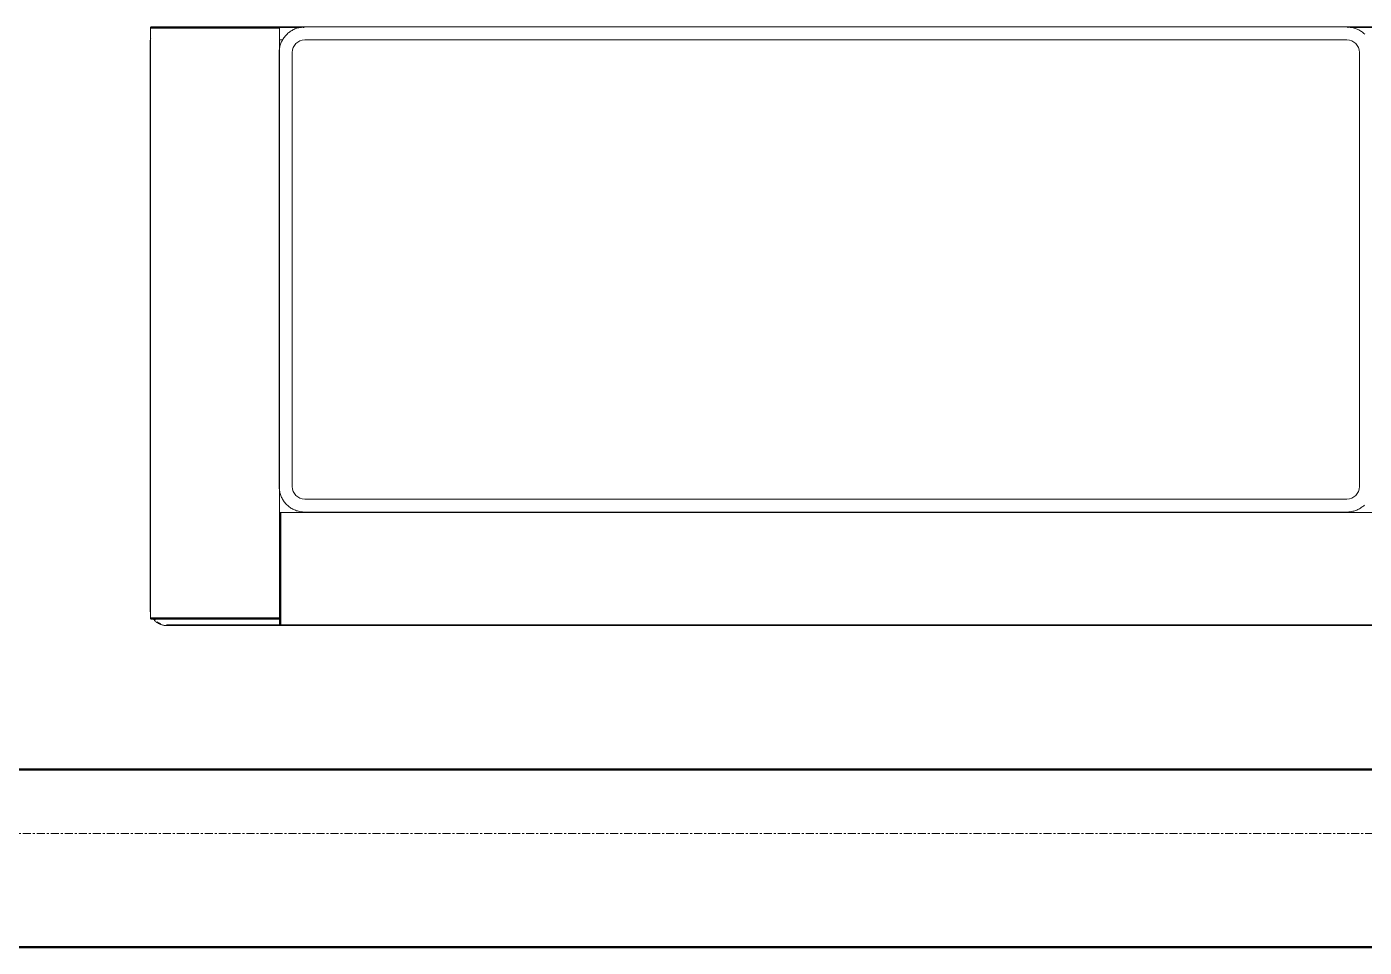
# Model space of a CAD drawing. Header units: inches. Extents: x -1714 to 1984, y -1043 to 970.
# Drawn here: x -1257.3 to -1173.6, y -239.9 to -182.3 of the extents above; entities that cross this region are included whole.
import ezdxf

# ---------------------------------------------------------------- set-up
doc = ezdxf.new("R2010")
doc.units = ezdxf.units.IN
doc.header["$MEASUREMENT"] = 0
doc.linetypes.add('Grid Line 1_2_', pattern=[0.875, 0.5, -0.125, 0.125, -0.125])
for name, color, linetype, lineweight in [('A-WALL', 113, 'Continuous', 13), ('I-FURN', 30, 'Continuous', 9), ('S-GRID', 1, 'Continuous', 9)]:
    doc.layers.add(name, color=color, linetype=linetype, lineweight=lineweight)

# ---------------------------------------------------------------- blocks, each defined once
blk = doc.blocks.new('3_Seater_Sofa_-_Fully_Parametric_16203 _1_ - 3_Seater_Sofa_-_Fully_Parametric_16203 _1_-1479564-L2 - Architectural')
at = {"layer": 'I-FURN'}
for p, q in [((-76.441, 37.402), (-76.441, 0.394)), ((-76.236, 37.402), (-76.441, 37.402)), ((-75.759, 37.402), (-76.236, 37.402)), ((-70.448, 37.402), (-75.759, 37.402)), ((-75.7, 37.412), (-75.739, 37.401)), ((-73.101, 37.441), (-75.653, 37.441)), ((-71.746, 37.441), (-72.763, 37.441)), ((-69.157, 37.441), (-71.418, 37.441)), ((-69.858, 37.402), (-70.448, 37.402)), ((-68.37, 37.402), (-69.858, 37.402)), ((69.157, 37.441), (-69.157, 37.441)), ((-68.41, 37.362), (-68.412, 37.362)), ((-68.37, 3.919), (-68.37, 37.402)), ((-66.997, 37.401), (-68.37, 37.401)), ((-66.83, 37.401), (-66.893, 37.401)), ((-1.575, 37.427), (-66.795, 37.427)), ((-1.477, 37.401), (-1.54, 37.401)), ((1.373, 37.401), (-1.373, 37.401)), ((-76.48, 36.417), (-76.48, 0.984)), ((-68.185, 36.614), (-68.37, 36.614)), ((-68.185, 36.614), (-68.37, 36.614)), ((-1.575, 36.614), (-66.795, 36.614)), ((-1.575, 36.614), (-66.795, 36.614)), ((-68.395, 35.827), (-68.395, 8.661)), ((-67.583, 35.827), (-67.583, 8.661)), ((-67.583, 35.827), (-67.583, 8.661)), ((-0.787, 8.661), (-0.787, 35.827)), ((-0.787, 8.661), (-0.787, 35.827)), ((-66.795, 7.874), (-1.575, 7.874)), ((-66.795, 7.874), (-1.575, 7.874)), ((68.331, 7.026), (-68.331, 7.026)), ((-68.331, 7.026), (-68.331, 4.664)), ((-68.291, 6.952), (-68.291, 6.904)), ((-66.795, 7.062), (-1.575, 7.062)), ((-68.331, 4.664), (-68.331, 3.919)), ((-68.37, 3.919), (-68.37, 0.787)), ((-68.331, 0.787), (-68.331, 3.919)), ((-68.291, 0.787), (-68.291, 3.919)), ((-76.441, 0.394), (-76.236, 0.394)), ((-76.236, 0.394), (-75.759, 0.394)), ((-75.759, 0.394), (-70.448, 0.394)), ((-75.653, 0.354), (-74.781, 0.354)), ((-75.457, 0.001), (-68.331, 0.001)), ((-74.45, 0.354), (-73.429, 0.354)), ((-73.09, 0.354), (-69.157, 0.354)), ((-70.448, 0.394), (-69.858, 0.394)), ((-69.858, 0.394), (-68.37, 0.394)), ((-68.37, 0.394), (-68.37, 0.787)), ((-68.331, 0.787), (-68.331, 0)), ((-68.331, 0), (68.331, 0)), ((-75.457, -0.039), (75.457, -0.039))]:
    blk.add_line(p, q, dxfattribs=at)
at = {"layer": 'I-FURN', "flags": 128}
for points in [[(-76.441, 37.403), (-76.441, 37.405), (-76.441, 37.406), (-76.44, 37.408), (-76.44, 37.409), (-76.44, 37.411), (-76.439, 37.412), (-76.439, 37.414), (-76.438, 37.415), (-76.438, 37.417), (-76.437, 37.418), (-76.436, 37.42), (-76.436, 37.421), (-76.435, 37.422), (-76.434, 37.424), (-76.433, 37.425), (-76.432, 37.426), (-76.431, 37.428), (-76.43, 37.429), (-76.429, 37.43), (-76.428, 37.431), (-76.427, 37.432), (-76.425, 37.433), (-76.424, 37.434), (-76.423, 37.435), (-76.421, 37.436), (-76.42, 37.436), (-76.419, 37.437), (-76.417, 37.438), (-76.416, 37.438), (-76.414, 37.439), (-76.413, 37.439), (-76.411, 37.44), (-76.41, 37.44), (-76.408, 37.44), (-76.407, 37.441), (-76.405, 37.441), (-76.403, 37.441), (-76.402, 37.441), (-76.401, 37.441)], [(-76.401, 37.441), (-76.401, 37.441), (-76.399, 37.441), (-76.396, 37.441), (-76.392, 37.441), (-76.387, 37.441), (-76.38, 37.441), (-76.372, 37.441), (-76.364, 37.441), (-76.354, 37.441), (-76.342, 37.441), (-76.33, 37.441), (-76.317, 37.441), (-76.303, 37.441), (-76.287, 37.441), (-76.271, 37.441), (-76.253, 37.441), (-76.235, 37.441), (-76.216, 37.441), (-76.196, 37.441), (-76.175, 37.441), (-76.153, 37.441)], [(-76.218, 37.441), (-76.23, 37.441), (-76.242, 37.441), (-76.254, 37.441), (-76.265, 37.441), (-76.276, 37.441), (-76.287, 37.441), (-76.297, 37.441), (-76.307, 37.441), (-76.316, 37.441), (-76.325, 37.441), (-76.334, 37.441), (-76.342, 37.441), (-76.349, 37.441), (-76.357, 37.441), (-76.363, 37.441), (-76.369, 37.441), (-76.375, 37.441), (-76.38, 37.441), (-76.385, 37.441), (-76.389, 37.441), (-76.392, 37.441), (-76.395, 37.441), (-76.398, 37.441), (-76.399, 37.441), (-76.401, 37.441), (-76.401, 37.441), (-76.401, 37.441)], [(-76.401, 37.362), (-76.401, 37.362), (-76.4, 37.362), (-76.399, 37.362), (-76.397, 37.362), (-76.394, 37.362), (-76.391, 37.362), (-76.388, 37.362), (-76.383, 37.362), (-76.379, 37.362), (-76.374, 37.362), (-76.368, 37.362), (-76.361, 37.362), (-76.355, 37.362), (-76.347, 37.362), (-76.34, 37.362), (-76.331, 37.362), (-76.323, 37.362), (-76.314, 37.362), (-76.304, 37.362), (-76.294, 37.362), (-76.284, 37.362), (-76.273, 37.362), (-76.262, 37.362), (-76.25, 37.362), (-76.239, 37.362), (-76.227, 37.362), (-76.218, 37.362)], [(-75.755, 37.441), (-75.802, 37.441), (-75.849, 37.441), (-75.896, 37.441), (-75.942, 37.441), (-75.987, 37.441), (-76.033, 37.441), (-76.077, 37.441), (-76.121, 37.441), (-76.164, 37.441), (-76.206, 37.441), (-76.218, 37.441)], [(-76.218, 37.362), (-76.176, 37.362), (-76.133, 37.362), (-76.089, 37.362), (-76.045, 37.362), (-76, 37.362), (-75.954, 37.362), (-75.908, 37.362), (-75.862, 37.362), (-75.815, 37.362), (-75.768, 37.362), (-75.755, 37.362)], [(-75.839, 37.441), (-75.81, 37.441), (-75.781, 37.441), (-75.751, 37.441), (-75.721, 37.441), (-75.691, 37.441), (-75.662, 37.441), (-75.653, 37.441)], [(-70.456, 37.441), (-71.202, 37.441), (-71.952, 37.441), (-72.705, 37.441), (-73.461, 37.441), (-74.218, 37.441), (-74.974, 37.441), (-75.729, 37.441), (-75.755, 37.441)], [(-75.755, 37.362), (-75, 37.362), (-74.244, 37.362), (-73.487, 37.362), (-72.731, 37.362), (-71.978, 37.362), (-71.227, 37.362), (-70.481, 37.362), (-70.456, 37.362)], [(-69.895, 37.441), (-69.906, 37.441), (-69.918, 37.441), (-69.931, 37.441), (-69.945, 37.441), (-69.96, 37.441), (-69.976, 37.441), (-69.994, 37.441), (-70.012, 37.441), (-70.031, 37.441), (-70.051, 37.441), (-70.072, 37.441), (-70.093, 37.441), (-70.116, 37.441), (-70.139, 37.441), (-70.163, 37.441), (-70.188, 37.441), (-70.213, 37.441), (-70.239, 37.441), (-70.266, 37.441), (-70.293, 37.441), (-70.32, 37.441), (-70.348, 37.441), (-70.377, 37.441), (-70.405, 37.441), (-70.435, 37.441), (-70.456, 37.441)], [(-70.456, 37.362), (-70.427, 37.362), (-70.398, 37.362), (-70.369, 37.362), (-70.341, 37.362), (-70.313, 37.362), (-70.285, 37.362), (-70.258, 37.362), (-70.232, 37.362), (-70.206, 37.362), (-70.181, 37.362), (-70.157, 37.362), (-70.133, 37.362), (-70.11, 37.362), (-70.087, 37.362), (-70.066, 37.362), (-70.045, 37.362), (-70.026, 37.362), (-70.007, 37.362), (-69.989, 37.362), (-69.972, 37.362), (-69.956, 37.362), (-69.941, 37.362), (-69.927, 37.362), (-69.915, 37.362), (-69.903, 37.362), (-69.895, 37.362)], [(-68.409, 37.441), (-68.429, 37.441), (-68.487, 37.441), (-68.584, 37.441), (-68.72, 37.441), (-68.894, 37.441), (-69.107, 37.441), (-69.357, 37.441), (-69.645, 37.441), (-69.895, 37.441)], [(-69.895, 37.362), (-69.579, 37.362), (-69.299, 37.362), (-69.057, 37.362), (-68.853, 37.362), (-68.687, 37.362), (-68.56, 37.362), (-68.471, 37.362), (-68.421, 37.362), (-68.409, 37.362)], [(-69.157, 37.441), (-69.127, 37.441), (-69.098, 37.441), (-69.068, 37.441), (-69.038, 37.441), (-69.009, 37.441), (-68.98, 37.441), (-68.951, 37.441), (-68.922, 37.441), (-68.894, 37.441), (-68.866, 37.441), (-68.839, 37.441), (-68.812, 37.441), (-68.786, 37.441), (-68.76, 37.441), (-68.735, 37.441), (-68.711, 37.441), (-68.687, 37.441), (-68.664, 37.441), (-68.642, 37.441), (-68.621, 37.441), (-68.6, 37.441), (-68.581, 37.441), (-68.562, 37.441), (-68.545, 37.441), (-68.528, 37.441), (-68.512, 37.441), (-68.498, 37.441), (-68.484, 37.441), (-68.472, 37.441), (-68.46, 37.441), (-68.45, 37.441), (-68.441, 37.441), (-68.433, 37.441), (-68.426, 37.441), (-68.42, 37.441), (-68.416, 37.441), (-68.412, 37.441), (-68.41, 37.441), (-68.409, 37.441)], [(-68.409, 37.441), (-68.408, 37.441), (-68.406, 37.441), (-68.405, 37.441), (-68.403, 37.44), (-68.402, 37.44), (-68.4, 37.44), (-68.398, 37.439), (-68.397, 37.439), (-68.395, 37.438), (-68.394, 37.438), (-68.393, 37.437), (-68.391, 37.436), (-68.39, 37.436), (-68.388, 37.435), (-68.387, 37.434), (-68.386, 37.433), (-68.385, 37.432), (-68.383, 37.431), (-68.382, 37.43), (-68.381, 37.429), (-68.38, 37.428), (-68.379, 37.427), (-68.378, 37.425), (-68.377, 37.424), (-68.376, 37.423), (-68.375, 37.422), (-68.375, 37.42), (-68.374, 37.419), (-68.373, 37.417), (-68.373, 37.416), (-68.372, 37.414), (-68.372, 37.413), (-68.371, 37.411), (-68.371, 37.41), (-68.371, 37.408), (-68.37, 37.407), (-68.37, 37.405), (-68.37, 37.404), (-68.37, 37.402), (-68.37, 37.402)], [(-68.37, 37.402), (-68.37, 37.4), (-68.37, 37.398), (-68.37, 37.397), (-68.37, 37.395), (-68.371, 37.394), (-68.371, 37.392), (-68.372, 37.391), (-68.372, 37.389), (-68.373, 37.388), (-68.373, 37.386), (-68.374, 37.385), (-68.374, 37.383), (-68.375, 37.382), (-68.376, 37.381), (-68.377, 37.379), (-68.378, 37.378), (-68.379, 37.377), (-68.38, 37.376), (-68.381, 37.374), (-68.382, 37.373), (-68.383, 37.372), (-68.384, 37.371), (-68.385, 37.37), (-68.387, 37.369), (-68.388, 37.368), (-68.389, 37.368), (-68.391, 37.367), (-68.392, 37.366), (-68.394, 37.365), (-68.395, 37.365), (-68.397, 37.364), (-68.398, 37.364), (-68.4, 37.363), (-68.401, 37.363), (-68.403, 37.363), (-68.404, 37.363), (-68.406, 37.362), (-68.407, 37.362), (-68.409, 37.362)], [(-66.795, 37.427), (-66.859, 37.425), (-66.923, 37.422), (-66.987, 37.415), (-67.05, 37.406), (-67.113, 37.395), (-67.175, 37.381), (-67.237, 37.364), (-67.298, 37.345), (-67.359, 37.324), (-67.418, 37.3), (-67.477, 37.274), (-67.534, 37.246), (-67.59, 37.215), (-67.645, 37.182), (-67.699, 37.147), (-67.751, 37.11), (-67.801, 37.071), (-67.85, 37.03), (-67.897, 36.986), (-67.943, 36.941), (-67.987, 36.895), (-68.028, 36.846), (-68.068, 36.796), (-68.106, 36.744), (-68.141, 36.691), (-68.175, 36.637), (-68.206, 36.581), (-68.235, 36.524), (-68.262, 36.466), (-68.286, 36.407), (-68.308, 36.346), (-68.328, 36.285), (-68.345, 36.224), (-68.36, 36.162), (-68.372, 36.099), (-68.381, 36.035), (-68.388, 35.972), (-68.393, 35.908), (-68.395, 35.844)], [(-66.795, 37.427), (-66.859, 37.425), (-66.923, 37.422), (-66.987, 37.415), (-67.05, 37.406), (-67.113, 37.395), (-67.175, 37.381), (-67.237, 37.364), (-67.298, 37.345), (-67.359, 37.324), (-67.418, 37.3), (-67.477, 37.274), (-67.534, 37.246), (-67.59, 37.215), (-67.645, 37.182), (-67.699, 37.147), (-67.751, 37.11), (-67.801, 37.071), (-67.85, 37.03), (-67.897, 36.986), (-67.943, 36.941), (-67.987, 36.895), (-68.028, 36.846), (-68.068, 36.796), (-68.106, 36.744), (-68.141, 36.691), (-68.175, 36.637), (-68.206, 36.581), (-68.235, 36.524), (-68.262, 36.466), (-68.286, 36.407), (-68.308, 36.346), (-68.328, 36.285), (-68.345, 36.224), (-68.36, 36.162), (-68.372, 36.099), (-68.381, 36.035), (-68.388, 35.972), (-68.393, 35.908), (-68.395, 35.844), (-68.395, 35.827)], [(-0.46, 36.974), (-0.507, 37.018), (-0.555, 37.06), (-0.606, 37.1), (-0.657, 37.137), (-0.71, 37.173), (-0.765, 37.207), (-0.821, 37.238), (-0.878, 37.267), (-0.936, 37.294), (-0.995, 37.318), (-1.055, 37.34), (-1.116, 37.359), (-1.178, 37.377), (-1.24, 37.391), (-1.303, 37.403), (-1.366, 37.413), (-1.43, 37.42), (-1.494, 37.425), (-1.558, 37.427), (-1.575, 37.427)], [(-0.46, 36.974), (-0.507, 37.018), (-0.555, 37.06), (-0.606, 37.1), (-0.657, 37.137), (-0.71, 37.173), (-0.765, 37.207), (-0.821, 37.238), (-0.878, 37.267), (-0.936, 37.294), (-0.995, 37.318), (-1.055, 37.34), (-1.116, 37.359), (-1.178, 37.377), (-1.24, 37.391), (-1.303, 37.403), (-1.366, 37.413), (-1.43, 37.42), (-1.494, 37.425), (-1.558, 37.427)], [(-76.437, 36.711), (-76.448, 36.671), (-76.458, 36.632), (-76.465, 36.591), (-76.471, 36.551), (-76.476, 36.51), (-76.479, 36.469), (-76.48, 36.428), (-76.48, 36.417)], [(-76.465, 36.591), (-76.471, 36.551), (-76.476, 36.51), (-76.479, 36.469), (-76.48, 36.428), (-76.48, 36.417)], [(-68.395, 8.661), (-68.394, 8.597), (-68.39, 8.534), (-68.384, 8.47), (-68.375, 8.407), (-68.363, 8.344), (-68.349, 8.281), (-68.333, 8.219), (-68.314, 8.158), (-68.293, 8.098), (-68.269, 8.038), (-68.243, 7.98), (-68.214, 7.923), (-68.184, 7.866), (-68.151, 7.812), (-68.116, 7.758), (-68.078, 7.706), (-68.039, 7.655), (-67.998, 7.606), (-67.955, 7.559), (-67.91, 7.514), (-67.863, 7.47), (-67.815, 7.428), (-67.764, 7.389), (-67.713, 7.351), (-67.66, 7.315), (-67.605, 7.282), (-67.549, 7.25), (-67.492, 7.221), (-67.434, 7.195), (-67.375, 7.17), (-67.315, 7.148), (-67.254, 7.129), (-67.192, 7.112), (-67.13, 7.097), (-67.067, 7.085), (-67.004, 7.075), (-66.94, 7.068), (-66.876, 7.064), (-66.812, 7.062)], [(-68.395, 8.661), (-68.394, 8.597), (-68.39, 8.534), (-68.384, 8.47), (-68.375, 8.407), (-68.363, 8.344), (-68.349, 8.281), (-68.333, 8.219), (-68.314, 8.158), (-68.293, 8.098), (-68.269, 8.038), (-68.243, 7.98), (-68.214, 7.923), (-68.184, 7.866), (-68.151, 7.812), (-68.116, 7.758), (-68.078, 7.706), (-68.039, 7.655), (-67.998, 7.606), (-67.955, 7.559), (-67.91, 7.514), (-67.863, 7.47), (-67.815, 7.428), (-67.764, 7.389), (-67.713, 7.351), (-67.66, 7.315), (-67.605, 7.282), (-67.549, 7.25), (-67.492, 7.221), (-67.434, 7.195), (-67.375, 7.17), (-67.315, 7.148), (-67.254, 7.129), (-67.192, 7.112), (-67.13, 7.097), (-67.067, 7.085), (-67.004, 7.075), (-66.94, 7.068), (-66.876, 7.064), (-66.812, 7.062), (-66.795, 7.062)], [(-1.575, 7.062), (-1.511, 7.063), (-1.447, 7.067), (-1.383, 7.073), (-1.32, 7.082), (-1.257, 7.093), (-1.195, 7.107), (-1.133, 7.124), (-1.072, 7.143), (-1.011, 7.164), (-0.952, 7.188), (-0.893, 7.214), (-0.836, 7.242), (-0.78, 7.273), (-0.725, 7.306), (-0.671, 7.341), (-0.619, 7.378), (-0.569, 7.417), (-0.52, 7.459), (-0.473, 7.502)], [(-1.575, 7.062), (-1.511, 7.063), (-1.447, 7.067), (-1.383, 7.073), (-1.32, 7.082), (-1.257, 7.093), (-1.195, 7.107), (-1.133, 7.124), (-1.072, 7.143), (-1.011, 7.164), (-0.952, 7.188), (-0.893, 7.214), (-0.836, 7.242), (-0.78, 7.273), (-0.725, 7.306), (-0.671, 7.341), (-0.619, 7.378), (-0.569, 7.417), (-0.52, 7.459), (-0.473, 7.502)], [(-68.37, 6.987), (-68.37, 6.988), (-68.37, 6.99), (-68.37, 6.992), (-68.369, 6.993), (-68.369, 6.995), (-68.369, 6.996), (-68.368, 6.998), (-68.368, 6.999), (-68.367, 7.001), (-68.367, 7.002), (-68.366, 7.004), (-68.366, 7.005), (-68.365, 7.006), (-68.364, 7.008), (-68.363, 7.009), (-68.362, 7.01), (-68.361, 7.012), (-68.36, 7.013), (-68.359, 7.014), (-68.358, 7.015), (-68.357, 7.016), (-68.356, 7.017), (-68.354, 7.018), (-68.353, 7.019), (-68.352, 7.02), (-68.351, 7.021), (-68.349, 7.022), (-68.348, 7.022), (-68.346, 7.023), (-68.345, 7.024), (-68.343, 7.024), (-68.342, 7.025), (-68.34, 7.025), (-68.339, 7.025), (-68.337, 7.026), (-68.336, 7.026), (-68.334, 7.026), (-68.333, 7.026), (-68.331, 7.026), (-68.331, 7.026)], [(-68.37, 6.987), (-68.37, 6.952), (-68.37, 6.846), (-68.37, 6.67), (-68.37, 6.424), (-68.37, 6.109), (-68.37, 5.724), (-68.37, 5.271), (-68.37, 4.75), (-68.37, 4.627)], [(-68.37, 6.904), (-68.37, 6.977), (-68.37, 6.987)], [(-68.331, 7.026), (-68.329, 7.026), (-68.327, 7.026), (-68.326, 7.026), (-68.324, 7.026), (-68.323, 7.025), (-68.321, 7.025), (-68.32, 7.025), (-68.318, 7.024), (-68.317, 7.024), (-68.315, 7.023), (-68.314, 7.023), (-68.312, 7.022), (-68.311, 7.021), (-68.31, 7.02), (-68.308, 7.019), (-68.307, 7.018), (-68.306, 7.018), (-68.305, 7.017), (-68.303, 7.015), (-68.302, 7.014), (-68.301, 7.013), (-68.3, 7.012), (-68.299, 7.011), (-68.298, 7.009), (-68.297, 7.008), (-68.297, 7.007), (-68.296, 7.005), (-68.295, 7.004), (-68.295, 7.003), (-68.294, 7.001), (-68.293, 7), (-68.293, 6.998), (-68.292, 6.997), (-68.292, 6.995), (-68.292, 6.994), (-68.292, 6.992), (-68.291, 6.99), (-68.291, 6.989), (-68.291, 6.987), (-68.291, 6.987)], [(-68.291, 4.627), (-68.291, 5.162), (-68.291, 5.63), (-68.291, 6.03), (-68.291, 6.361), (-68.291, 6.622), (-68.291, 6.813), (-68.291, 6.934), (-68.291, 6.985), (-68.291, 6.987)], [(-68.37, 4.627), (-68.37, 4.617), (-68.37, 4.605), (-68.37, 4.593), (-68.37, 4.579), (-68.37, 4.565), (-68.37, 4.549), (-68.37, 4.532), (-68.37, 4.515), (-68.37, 4.496), (-68.37, 4.477), (-68.37, 4.456), (-68.37, 4.435), (-68.37, 4.413), (-68.37, 4.39), (-68.37, 4.367), (-68.37, 4.342), (-68.37, 4.317), (-68.37, 4.292), (-68.37, 4.266), (-68.37, 4.239), (-68.37, 4.212), (-68.37, 4.184), (-68.37, 4.156), (-68.37, 4.127), (-68.37, 4.098), (-68.37, 4.069), (-68.37, 4.039), (-68.37, 4.01), (-68.37, 3.98), (-68.37, 3.95), (-68.37, 3.92), (-68.37, 3.919)], [(-68.291, 3.919), (-68.291, 3.949), (-68.291, 3.979), (-68.291, 4.008), (-68.291, 4.038), (-68.291, 4.067), (-68.291, 4.097), (-68.291, 4.126), (-68.291, 4.154), (-68.291, 4.182), (-68.291, 4.21), (-68.291, 4.237), (-68.291, 4.264), (-68.291, 4.291), (-68.291, 4.316), (-68.291, 4.341), (-68.291, 4.366), (-68.291, 4.389), (-68.291, 4.412), (-68.291, 4.434), (-68.291, 4.455), (-68.291, 4.476), (-68.291, 4.495), (-68.291, 4.514), (-68.291, 4.532), (-68.291, 4.548), (-68.291, 4.564), (-68.291, 4.579), (-68.291, 4.592), (-68.291, 4.605), (-68.291, 4.616), (-68.291, 4.626), (-68.291, 4.627)], [(-76.48, 0.984), (-76.479, 0.943), (-76.477, 0.902), (-76.473, 0.862), (-76.467, 0.821), (-76.46, 0.781), (-76.451, 0.741), (-76.44, 0.701)], [(-76.48, 0.984), (-76.479, 0.943), (-76.477, 0.902), (-76.473, 0.862), (-76.467, 0.821), (-76.46, 0.781)], [(-76.401, 0.354), (-76.403, 0.354), (-76.405, 0.354), (-76.406, 0.355), (-76.408, 0.355), (-76.409, 0.355), (-76.411, 0.355), (-76.412, 0.356), (-76.414, 0.356), (-76.415, 0.357), (-76.417, 0.357), (-76.418, 0.358), (-76.42, 0.359), (-76.421, 0.36), (-76.422, 0.36), (-76.424, 0.361), (-76.425, 0.362), (-76.426, 0.363), (-76.427, 0.364), (-76.429, 0.365), (-76.43, 0.366), (-76.431, 0.367), (-76.432, 0.369), (-76.433, 0.37), (-76.434, 0.371), (-76.435, 0.372), (-76.435, 0.374), (-76.436, 0.375), (-76.437, 0.377), (-76.438, 0.378), (-76.438, 0.379), (-76.439, 0.381), (-76.439, 0.382), (-76.44, 0.384), (-76.44, 0.385), (-76.44, 0.387), (-76.441, 0.389), (-76.441, 0.39), (-76.441, 0.392)], [(-76.218, 0.433), (-76.23, 0.433), (-76.242, 0.433), (-76.254, 0.433), (-76.265, 0.433), (-76.276, 0.433), (-76.287, 0.433), (-76.297, 0.433), (-76.307, 0.433), (-76.316, 0.433), (-76.325, 0.433), (-76.334, 0.433), (-76.342, 0.433), (-76.349, 0.433), (-76.357, 0.433), (-76.363, 0.433), (-76.369, 0.433), (-76.375, 0.433), (-76.38, 0.433), (-76.385, 0.433), (-76.389, 0.433), (-76.392, 0.433), (-76.395, 0.433), (-76.398, 0.433), (-76.399, 0.433), (-76.401, 0.433), (-76.401, 0.433), (-76.401, 0.433)], [(-76.169, 0.354), (-76.19, 0.354), (-76.21, 0.354), (-76.23, 0.354), (-76.249, 0.354), (-76.266, 0.354), (-76.283, 0.354), (-76.299, 0.354), (-76.313, 0.354), (-76.327, 0.354), (-76.339, 0.354), (-76.351, 0.354), (-76.361, 0.354), (-76.37, 0.354), (-76.378, 0.354), (-76.385, 0.354), (-76.391, 0.354), (-76.395, 0.354), (-76.398, 0.354), (-76.401, 0.354), (-76.401, 0.354)], [(-76.401, 0.354), (-76.401, 0.354), (-76.4, 0.354), (-76.399, 0.354), (-76.397, 0.354), (-76.394, 0.354), (-76.391, 0.354), (-76.388, 0.354), (-76.383, 0.354), (-76.379, 0.354), (-76.374, 0.354), (-76.368, 0.354), (-76.361, 0.354), (-76.355, 0.354), (-76.347, 0.354), (-76.34, 0.354), (-76.331, 0.354), (-76.323, 0.354), (-76.314, 0.354), (-76.304, 0.354), (-76.294, 0.354), (-76.284, 0.354), (-76.273, 0.354), (-76.262, 0.354), (-76.25, 0.354), (-76.239, 0.354), (-76.227, 0.354), (-76.218, 0.354)], [(-76.301, 0.406), (-76.278, 0.373), (-76.253, 0.341), (-76.226, 0.309), (-76.199, 0.279), (-76.17, 0.25), (-76.14, 0.222), (-76.109, 0.195), (-76.077, 0.17), (-76.044, 0.146), (-76.01, 0.123), (-75.975, 0.101), (-75.939, 0.081), (-75.903, 0.063), (-75.865, 0.046), (-75.828, 0.03), (-75.789, 0.016), (-75.75, 0.004), (-75.711, -0.007), (-75.671, -0.017), (-75.631, -0.024), (-75.59, -0.031), (-75.549, -0.035), (-75.509, -0.038), (-75.468, -0.039), (-75.457, -0.039)], [(-76.301, 0.406), (-76.278, 0.373), (-76.253, 0.341), (-76.226, 0.309), (-76.199, 0.279), (-76.17, 0.25), (-76.14, 0.222), (-76.109, 0.195), (-76.077, 0.17), (-76.044, 0.146), (-76.01, 0.123)], [(-75.755, 0.433), (-75.802, 0.433), (-75.849, 0.433), (-75.896, 0.433), (-75.942, 0.433), (-75.987, 0.433), (-76.033, 0.433), (-76.077, 0.433), (-76.121, 0.433), (-76.164, 0.433), (-76.206, 0.433), (-76.218, 0.433)], [(-76.218, 0.354), (-76.176, 0.354), (-76.133, 0.354), (-76.089, 0.354), (-76.045, 0.354), (-76, 0.354), (-75.954, 0.354), (-75.908, 0.354), (-75.862, 0.354), (-75.815, 0.354), (-75.768, 0.354), (-75.755, 0.354)], [(-75.653, 0.354), (-75.683, 0.354), (-75.713, 0.354), (-75.743, 0.354), (-75.773, 0.354), (-75.802, 0.354), (-75.831, 0.354)], [(-70.456, 0.433), (-71.202, 0.433), (-71.952, 0.433), (-72.705, 0.433), (-73.461, 0.433), (-74.218, 0.433), (-74.974, 0.433), (-75.729, 0.433), (-75.755, 0.433)], [(-75.755, 0.354), (-75, 0.354), (-74.244, 0.354), (-73.487, 0.354), (-72.731, 0.354), (-71.978, 0.354), (-71.227, 0.354), (-70.481, 0.354), (-70.456, 0.354)], [(-69.895, 0.433), (-69.906, 0.433), (-69.918, 0.433), (-69.931, 0.433), (-69.945, 0.433), (-69.96, 0.433), (-69.976, 0.433), (-69.994, 0.433), (-70.012, 0.433), (-70.031, 0.433), (-70.051, 0.433), (-70.072, 0.433), (-70.093, 0.433), (-70.116, 0.433), (-70.139, 0.433), (-70.163, 0.433), (-70.188, 0.433), (-70.213, 0.433), (-70.239, 0.433), (-70.266, 0.433), (-70.293, 0.433), (-70.32, 0.433), (-70.348, 0.433), (-70.377, 0.433), (-70.405, 0.433), (-70.435, 0.433), (-70.456, 0.433)], [(-70.456, 0.354), (-70.427, 0.354), (-70.398, 0.354), (-70.369, 0.354), (-70.341, 0.354), (-70.313, 0.354), (-70.285, 0.354), (-70.258, 0.354), (-70.232, 0.354), (-70.206, 0.354), (-70.181, 0.354), (-70.157, 0.354), (-70.133, 0.354), (-70.11, 0.354), (-70.087, 0.354), (-70.066, 0.354), (-70.045, 0.354), (-70.026, 0.354), (-70.007, 0.354), (-69.989, 0.354), (-69.972, 0.354), (-69.956, 0.354), (-69.941, 0.354), (-69.927, 0.354), (-69.915, 0.354), (-69.903, 0.354), (-69.895, 0.354)], [(-68.409, 0.433), (-68.429, 0.433), (-68.487, 0.433), (-68.584, 0.433), (-68.72, 0.433), (-68.894, 0.433), (-69.107, 0.433), (-69.357, 0.433), (-69.645, 0.433), (-69.895, 0.433)], [(-69.895, 0.354), (-69.579, 0.354), (-69.299, 0.354), (-69.057, 0.354), (-68.853, 0.354), (-68.687, 0.354), (-68.56, 0.354), (-68.471, 0.354), (-68.421, 0.354), (-68.409, 0.354)], [(-68.409, 0.354), (-68.41, 0.354), (-68.412, 0.354), (-68.415, 0.354), (-68.419, 0.354), (-68.424, 0.354), (-68.431, 0.354), (-68.438, 0.354), (-68.447, 0.354), (-68.457, 0.354), (-68.468, 0.354), (-68.481, 0.354), (-68.494, 0.354), (-68.508, 0.354), (-68.524, 0.354), (-68.54, 0.354), (-68.557, 0.354), (-68.576, 0.354), (-68.595, 0.354), (-68.615, 0.354), (-68.636, 0.354), (-68.658, 0.354), (-68.681, 0.354), (-68.704, 0.354), (-68.728, 0.354), (-68.753, 0.354), (-68.779, 0.354), (-68.805, 0.354), (-68.831, 0.354), (-68.859, 0.354), (-68.886, 0.354), (-68.914, 0.354), (-68.943, 0.354), (-68.972, 0.354), (-69.001, 0.354), (-69.03, 0.354), (-69.06, 0.354), (-69.09, 0.354), (-69.119, 0.354), (-69.149, 0.354), (-69.157, 0.354)], [(-68.412, 0.433), (-68.41, 0.433), (-68.409, 0.433)], [(-68.37, 0.394), (-68.37, 0.392), (-68.37, 0.391), (-68.37, 0.389), (-68.37, 0.387), (-68.371, 0.386), (-68.371, 0.384), (-68.372, 0.383), (-68.372, 0.381), (-68.373, 0.38), (-68.373, 0.378), (-68.374, 0.377), (-68.374, 0.376), (-68.375, 0.374), (-68.376, 0.373), (-68.377, 0.371), (-68.378, 0.37), (-68.379, 0.369), (-68.38, 0.368), (-68.381, 0.367), (-68.382, 0.365), (-68.383, 0.364), (-68.384, 0.363), (-68.385, 0.362), (-68.387, 0.361), (-68.388, 0.361), (-68.389, 0.36), (-68.391, 0.359), (-68.392, 0.358), (-68.394, 0.358), (-68.395, 0.357), (-68.397, 0.356), (-68.398, 0.356), (-68.4, 0.356), (-68.401, 0.355), (-68.403, 0.355), (-68.404, 0.355), (-68.406, 0.354), (-68.407, 0.354), (-68.409, 0.354), (-68.409, 0.354)], [(-68.408, 0.433), (-68.406, 0.433), (-68.405, 0.433), (-68.403, 0.433), (-68.402, 0.432), (-68.4, 0.432), (-68.398, 0.432), (-68.397, 0.431), (-68.395, 0.431), (-68.394, 0.43), (-68.393, 0.429), (-68.391, 0.429), (-68.39, 0.428), (-68.388, 0.427), (-68.387, 0.426), (-68.386, 0.425), (-68.385, 0.424), (-68.383, 0.423), (-68.382, 0.422), (-68.381, 0.421), (-68.38, 0.42), (-68.379, 0.419), (-68.378, 0.418), (-68.377, 0.416), (-68.376, 0.415), (-68.375, 0.414), (-68.375, 0.412), (-68.374, 0.411), (-68.373, 0.409), (-68.373, 0.408), (-68.372, 0.406), (-68.372, 0.405), (-68.371, 0.403), (-68.371, 0.402), (-68.371, 0.4), (-68.37, 0.399), (-68.37, 0.397), (-68.37, 0.396), (-68.37, 0.394), (-68.37, 0.394)], [(-68.37, 0.787), (-68.37, 0.757), (-68.37, 0.728), (-68.37, 0.698), (-68.37, 0.668), (-68.37, 0.639), (-68.37, 0.61), (-68.37, 0.581), (-68.37, 0.552), (-68.37, 0.524), (-68.37, 0.496), (-68.37, 0.469), (-68.37, 0.442), (-68.37, 0.416), (-68.37, 0.39), (-68.37, 0.365), (-68.37, 0.341), (-68.37, 0.317), (-68.37, 0.294), (-68.37, 0.272), (-68.37, 0.251), (-68.37, 0.23), (-68.37, 0.211), (-68.37, 0.192), (-68.37, 0.175), (-68.37, 0.158), (-68.37, 0.142), (-68.37, 0.128), (-68.37, 0.114), (-68.37, 0.102), (-68.37, 0.09), (-68.37, 0.08), (-68.37, 0.071), (-68.37, 0.063), (-68.37, 0.056), (-68.37, 0.05), (-68.37, 0.046), (-68.37, 0.042), (-68.37, 0.04), (-68.37, 0.039)], [(-68.37, 0.039), (-68.37, 0.04), (-68.37, 0.042), (-68.37, 0.045), (-68.37, 0.049), (-68.37, 0.054), (-68.37, 0.061), (-68.37, 0.069), (-68.37, 0.077), (-68.37, 0.087), (-68.37, 0.098), (-68.37, 0.111), (-68.37, 0.124), (-68.37, 0.138), (-68.37, 0.154), (-68.37, 0.17), (-68.37, 0.187), (-68.37, 0.206), (-68.37, 0.225), (-68.37, 0.245), (-68.37, 0.266), (-68.37, 0.288), (-68.37, 0.311), (-68.37, 0.334), (-68.37, 0.358), (-68.37, 0.383)], [(-68.332, 0), (-68.334, 0), (-68.335, 0), (-68.337, 0.001), (-68.338, 0.001), (-68.34, 0.001), (-68.341, 0.002), (-68.343, 0.002), (-68.344, 0.003), (-68.346, 0.003), (-68.347, 0.004), (-68.349, 0.004), (-68.35, 0.005), (-68.352, 0.006), (-68.353, 0.007), (-68.354, 0.008), (-68.355, 0.009), (-68.357, 0.01), (-68.358, 0.011), (-68.359, 0.012), (-68.36, 0.013), (-68.361, 0.014), (-68.362, 0.016), (-68.363, 0.017), (-68.364, 0.018), (-68.365, 0.019), (-68.365, 0.021), (-68.366, 0.022), (-68.367, 0.024), (-68.367, 0.025), (-68.368, 0.027), (-68.368, 0.028), (-68.369, 0.03), (-68.369, 0.031), (-68.369, 0.033), (-68.37, 0.034), (-68.37, 0.036), (-68.37, 0.037), (-68.37, 0.039), (-68.37, 0.039)], [(-68.291, 0.039), (-68.291, 0.04), (-68.291, 0.042), (-68.291, 0.045), (-68.291, 0.049), (-68.291, 0.054), (-68.291, 0.061), (-68.291, 0.069), (-68.291, 0.077), (-68.291, 0.087), (-68.291, 0.098), (-68.291, 0.111), (-68.291, 0.124), (-68.291, 0.138), (-68.291, 0.154), (-68.291, 0.17), (-68.291, 0.187), (-68.291, 0.206), (-68.291, 0.225), (-68.291, 0.245), (-68.291, 0.266), (-68.291, 0.288), (-68.291, 0.311), (-68.291, 0.334), (-68.291, 0.358), (-68.291, 0.383), (-68.291, 0.409), (-68.291, 0.435), (-68.291, 0.461), (-68.291, 0.489), (-68.291, 0.516), (-68.291, 0.544), (-68.291, 0.573), (-68.291, 0.602), (-68.291, 0.631), (-68.291, 0.66), (-68.291, 0.69), (-68.291, 0.72), (-68.291, 0.749), (-68.291, 0.779), (-68.291, 0.787)], [(-75.631, -0.024), (-75.59, -0.031), (-75.549, -0.035), (-75.509, -0.038), (-75.468, -0.039), (-75.457, -0.039)]]:
    blk.add_lwpolyline(points, dxfattribs=at)
at = {"layer": 'I-FURN'}
for centre, radius, start, end in [((-66.795, 35.827), 0.787, 90, 180), ((-66.795, 35.827), 0.787, 90, 180), ((-1.575, 35.827), 0.787, 360, 90), ((-1.575, 35.827), 0.787, 360, 90), ((-66.795, 8.661), 0.787, 180, 270), ((-66.795, 8.661), 0.787, 180, 270), ((-1.575, 8.661), 0.787, 270, 360), ((-1.575, 8.661), 0.787, 270, 360), ((-75.457, 0.984), 0.983, 218.24538, 225), ((-75.457, 0.984), 0.983, 233.52078, 249.48733)]:
    blk.add_arc(centre, radius, start, end, dxfattribs=at)
blk.add_open_spline([(-68.331, 6.867), (-68.333, 6.867), (-68.339, 6.867), (-68.346, 6.869), (-68.353, 6.873), (-68.358, 6.877), (-68.363, 6.882), (-68.366, 6.887), (-68.368, 6.892), (-68.37, 6.898), (-68.37, 6.904), (-68.37, 6.909), (-68.368, 6.915), (-68.366, 6.92), (-68.363, 6.925), (-68.358, 6.93), (-68.353, 6.934), (-68.346, 6.938), (-68.339, 6.94), (-68.333, 6.94), (-68.331, 6.941)], degree=3, dxfattribs=at)

msp = doc.modelspace()

# ---------------------------------------------------------------- linework, layer by layer
at = {"layer": 'A-WALL', "lineweight": 50}
for p, q in [((-854.101, -228.79), (-1408.351, -228.79)), ((-1408.351, -239.915), (-870.413, -239.915))]:
    msp.add_line(p, q, dxfattribs=at)
at = {"layer": 'S-GRID', "linetype": 'Grid Line 1_2_'}
msp.add_line((-1714.247, -232.79), (1936.333, -232.79), dxfattribs=at)

# ---------------------------------------------------------------- block references
at = {"layer": 'I-FURN'}
msp.add_blockref('3_Seater_Sofa_-_Fully_Parametric_16203 _1_ - 3_Seater_Sofa_-_Fully_Parametric_16203 _1_-1479564-L2 - Architectural', (-1173.064, -219.734), dxfattribs=at)

doc.saveas('drawing.dxf')
